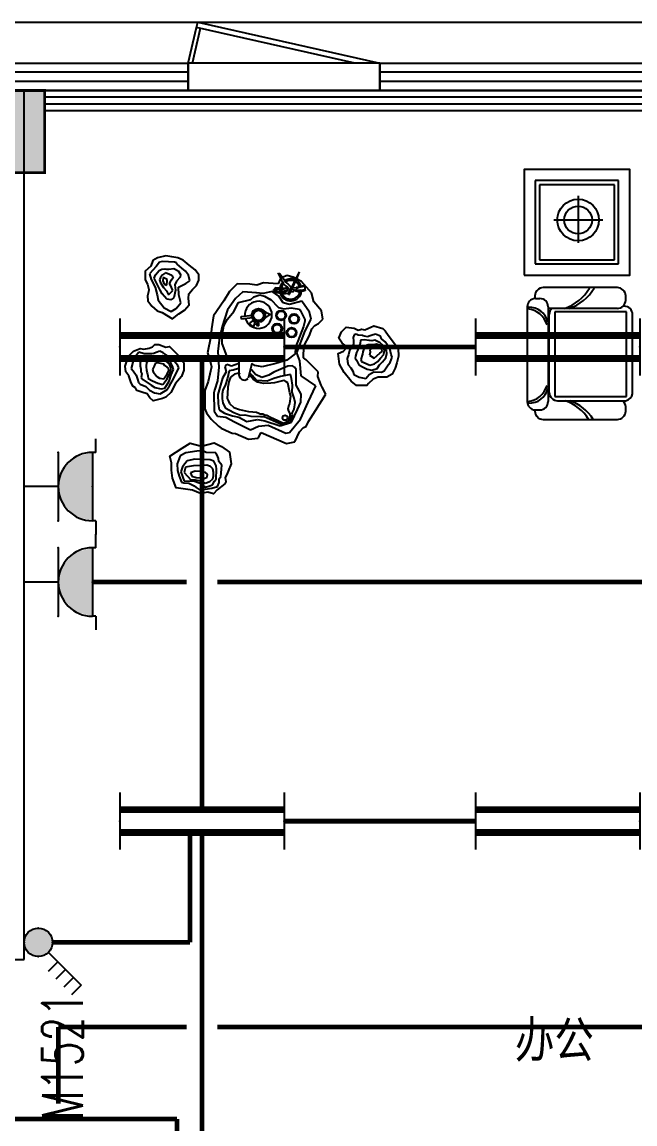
# Model space of a CAD drawing. Extents: x -6243262 to 3079315, y -2914302 to 172723.
# Drawn here: x -1785313 to -1780833, y -603739 to -595687 of the extents above; entities that cross this region are included whole.
import ezdxf
from ezdxf.enums import TextEntityAlignment as Align

# ---------------------------------------------------------------- set-up
doc = ezdxf.new("R2010")
doc.units = 0
doc.header["$LTSCALE"] = 1000
for name, color, linetype in [('0-柱网', 2, 'Continuous'), ('0-铝板', 32, 'Continuous'), ('A-FLOR-OTHER1-ON', 253, 'Continuous'), ('EQUIP-插座', 3, 'Continuous'), ('EQUIP-照明', 3, 'Continuous'), ('fur', 253, 'Continuous'), ('PUB_TEXT', 7, 'Continuous'), ('STAIR', 2, 'Continuous'), ('TEL_TEXT', 7, 'Continuous'), ('WALL', 9, 'Continuous'), ('WINDOW', 4, 'Continuous'), ('WINDOW_TEXT', 7, 'Continuous'), ('WIRE-插座', 5, 'Continuous'), ('WIRE-照明', 1, 'Continuous')]:
    doc.layers.add(name, color=color, linetype=linetype)
doc.styles.add('-宋体', font='', dxfattribs={"width": 0.8})
doc.styles.add('_TCH_WINDOW', font='SIMPLEX', dxfattribs={"height": 3.5, "bigfont": 'GBCBIG'})
doc.styles.add('_TEL_DIM', font='SIMPLEX', dxfattribs={"width": 0.8, "height": 3.5, "bigfont": 'HZTXT'})
doc.styles.get("Standard").update_dxf_attribs({"font": 'gbenor.shx', "bigfont": 'gbcbig.shx'})
doc.styles.get('-宋体').set_extended_font_data('SimSun')

# ---------------------------------------------------------------- blocks, each defined once
blk = doc.blocks.new('$plan$00002641')
at = {"layer": 'fur', "color": 0}
for p, q in [((1712.1, -1118.4), (1093.3, -1118.4)), ((1093.3, -1118.4), (1093.3, -1642.8)), ((1712.1, -1642.8), (1712.1, -1118.4)), ((742.6, -1176.8), (133.6, -1176.8)), ((133.6, -1176.8), (133.6, -1785.8)), ((712.1, -1207.2), (164, -1207.2)), ((164, -1207.2), (164, -1755.3)), ((712.1, -1755.3), (712.1, -1207.2)), ((742.6, -1785.8), (742.6, -1176.8)), ((1067.9, -1186.3), (1067.9, -1692.4)), ((1741.9, -1623.1), (1741.9, -1146.5)), ((421.5, -1649.6), (421.5, -1291.2)), ((244.6, -1472.9), (588.3, -1472.9)), ((1093.3, -1642.8), (1712.1, -1642.8)), ((1681, -1684), (1112.4, -1684)), ((164, -1755.3), (712.1, -1755.3)), ((995.4, -1783.7), (995.4, -1753.3)), ((1056.3, -1692.4), (1749, -1692.4)), ((1809.9, -1783.7), (1809.9, -1753.3)), ((133.6, -1785.8), (742.6, -1785.8))]:
    blk.add_line(p, q, dxfattribs=at)
blk.add_lwpolyline([(823.8, -1867), (823.8, -1095.6), (52.4, -1095.6), (52.4, -1867)], close=True, dxfattribs=at)
blk.add_lwpolyline([(995.6, -1788.9, 0.389489), (1056.3, -1844.6), (1749, -1844.6, 0.389489), (1809.7, -1788.9), (1817.8, -1788.9, 0.414214), (1878.7, -1728), (1878.7, -1186.3, 0.414214), (1817.8, -1125.4), (1787.3, -1125.4, 0.199654), (1741.9, -1146.5), (1741.9, -1125.8, 0.314071), (1691.1, -1075), (1112.4, -1075, 0.414214), (1051.5, -1135.9), (1051.5, -1144.7, 0.207927), (1007, -1125.4), (976.5, -1125.4, 0.414214), (915.6, -1186.3), (915.6, -1728, 0.414214), (976.5, -1788.9)], format="xyb", close=True, dxfattribs=at)
for radius in [152.2, 101.5]:
    blk.add_circle((421.5, -1472.9), radius, dxfattribs=at)
for centre, radius, start, end in [((1790, -1190.6), 65.3, 137.47278, 137.47278), ((1007, -1186.3), 60.9, 0, 43.01614), ((751.1, -1645.6), 334.7, 18.82323, 59.8898), ((2057.2, -1645.6), 334.7, 122.23521, 160.42787), ((751.1, -1679.5), 334.7, 18.82323, 59.8898), ((2057.2, -1679.5), 334.7, 122.23521, 160.42787), ((1112.4, -1623.1), 60.9, 223.01614, 270), ((1681, -1623.1), 60.9, 270, 0), ((1056.3, -1753.3), 60.9, 90, 180), ((1197.9, -1829.1), 138.3, 103.37729, 182.69054), ((1232.7, -1856.4), 162.3, 105.8072, 174.63358), ((1586.5, -1856.4), 162.3, 5.36642, 74.1928), ((1621.3, -1829.1), 138.3, 357.30946, 76.62271), ((1749, -1753.3), 60.9, 0, 90), ((1056.3, -1783.7), 60.9, 180, 184.87856), ((1749, -1783.7), 60.9, 355.12144, 0)]:
    blk.add_arc(centre, radius, start, end, dxfattribs=at)
blk = doc.blocks.new('$plan$00002753')
at = {"layer": 'fur', "color": 0}
for p, q in [((-748, 822, 0), (-772.8, 792.3, 0)), ((-726.1, 828.5, 0), (-748, 822, 0)), ((-638.1, 823.3, 0), (-726.1, 828.5, 0)), ((-623.6, 817.6, 0), (-638.1, 823.3, 0)), ((-619, 808.5, 0), (-623.6, 817.6, 0)), ((-584.8, 779.7, 0), (-619, 808.5, 0)), ((-772.8, 792.3, 0), (-820.7, 737.7, 0)), ((-820.7, 737.7, 0), (-809.4, 696.4, 0)), ((-786.8, 706.9, 0), (-778.6, 730.2, 0)), ((-778.6, 730.2, 0), (-750.2, 762.4, 0)), ((-750.2, 762.4, 0), (-730.8, 772.5, 0)), ((-726.7, 731.4, 0), (-741.8, 710.3, 0)), ((-730.8, 772.5, 0), (-709.7, 774.9, 0)), ((-703.8, 743.9, 0), (-726.7, 731.4, 0)), ((-709.7, 774.9, 0), (-696.9, 771.6, 0)), ((-692.1, 739.8, 0), (-703.8, 743.9, 0)), ((-696.9, 771.6, 0), (-679.3, 771.6, 0)), ((-657.4, 725.4, 0), (-692.1, 739.8, 0)), ((-679.3, 771.6, 0), (-643.4, 775.6, 0)), ((-646.8, 715.2, 0), (-657.4, 725.4, 0)), ((-643.4, 775.6, 0), (-612.3, 758.8, 0)), ((-612.3, 758.8, 0), (-595.3, 732, 0)), ((-595.3, 732, 0), (-598.4, 713.9, 0)), ((-558.7, 757.6, 0), (-584.8, 779.7, 0)), ((-536.1, 727.7, 0), (-558.7, 757.6, 0)), ((-526.7, 686.8, 0), (-536.1, 727.7, 0)), ((117.8, 739.1, 0), (132.6, 709.9, 0)), ((118.2, 738.9, 0), (120.1, 742.2, 0)), ((120.1, 742.2, 0), (126.8, 741.2, 0)), ((126.8, 741.2, 0), (129.9, 741.5, 0)), ((129.9, 741.5, 0), (133.8, 732.6, 0)), ((133.8, 732.6, 0), (136.1, 730.2, 0)), ((136.1, 730.2, 0), (141.9, 725.5, 0)), ((141.9, 725.5, 0), (146, 718.9, 0)), ((181.4, 726.5, 0), (151.2, 711.4, 0)), ((227.4, 713.9, 0), (181.4, 726.5, 0)), ((273.5, 752.3, 0), (217.6, 644.8, 0)), ((273.5, 752.3, 0), (261.3, 719.8, 0)), ((-809.4, 696.4, 0), (-780.9, 640.7, 0)), ((-744.4, 618.7, 0), (-786.8, 706.9, 0)), ((-741.8, 710.3, 0), (-749, 692.9, 0)), ((-749, 692.9, 0), (-742.1, 673.1, 0)), ((-742.1, 673.1, 0), (-719.3, 638.1, 0)), ((-721, 710.7, 0), (-724.1, 687.5, 0)), ((-724.1, 687.5, 0), (-715.1, 662.1, 0)), ((-692.3, 697.4, 0), (-721, 710.7, 0)), ((-715.1, 662.1, 0), (-694.6, 655.4, 0)), ((-694.6, 655.4, 0), (-691.7, 689, 0)), ((-691.7, 689, 0), (-692.3, 697.4, 0)), ((-674.9, 667.4, 0), (-661.1, 692.9, 0)), ((-668.6, 656, 0), (-674.9, 667.4, 0)), ((-651.7, 616.8, 0), (-668.6, 656, 0)), ((-661.1, 692.9, 0), (-646.8, 715.2, 0)), ((-623.3, 684.2, 0), (-636.3, 657.5, 0)), ((-636.3, 657.5, 0), (-630.6, 619.3, 0)), ((-598.4, 713.9, 0), (-623.3, 684.2, 0)), ((-609.5, 639.3, 0), (-555.8, 668.1, 0)), ((-555.8, 668.1, 0), (-526.7, 686.8, 0)), ((-180.9, 664.1, 0), (-237.5, 608.1, 0)), ((-89.2, 662.8, 0), (-180.9, 664.1, 0)), ((-36.8, 654, 0), (-89.2, 662.8, 0)), ((12.7, 672.2, 0), (-36.8, 654, 0)), ((117.8, 663.6, 0), (12.7, 672.2, 0)), ((136.4, 704, 0), (117.8, 663.6, 0)), ((132.6, 709.9, 0), (138.6, 700, 0)), ((138.6, 700, 0), (140.8, 693.9, 0)), ((140.8, 693.9, 0), (142.6, 691.4, 0)), ((142.6, 691.4, 0), (147.8, 684.4, 0)), ((146, 718.9, 0), (151.6, 710.9, 0)), ((147.8, 684.4, 0), (152.7, 675.8, 0)), ((151.6, 710.9, 0), (157.9, 700.8, 0)), ((152.7, 675.8, 0), (155.5, 669.9, 0)), ((155.5, 669.9, 0), (160.7, 661.2, 0)), ((157.9, 700.8, 0), (160.8, 695.2, 0)), ((160.7, 661.2, 0), (169.9, 652.8, 0)), ((160.8, 695.2, 0), (165.4, 686.8, 0)), ((165.4, 686.8, 0), (169.4, 682.9, 0)), ((169.4, 682.9, 0), (174.2, 677.7, 0)), ((169.9, 652.8, 0), (186.3, 641, 0)), ((174.2, 677.7, 0), (181, 670.4, 0)), ((181, 670.4, 0), (188.8, 664.6, 0)), ((188.8, 664.6, 0), (195.5, 659, 0)), ((195.5, 659, 0), (201.5, 652.9, 0)), ((201.5, 652.9, 0), (205.7, 647.2, 0)), ((205.7, 647.2, 0), (214.2, 638.2, 0)), ((217.6, 644.8, 0), (210.6, 630.9, 0)), ((261.3, 719.8, 0), (222, 632.8, 0)), ((248.1, 703.4, 0), (227.4, 713.9, 0)), ((290.5, 681.9, 0), (252.8, 701, 0)), ((306.5, 651, 0), (271.8, 642.5, 0)), ((363.2, 597.7, 0), (290.5, 681.9, 0)), ((301.1, 644.3, 0), (293.9, 643.4, 0)), ((309.1, 647.7, 0), (301.1, 644.3, 0)), ((317, 637.6, 0), (306.5, 651, 0)), ((-780.9, 640.7, 0), (-765.2, 583.1, 0)), ((-765.2, 583.1, 0), (-757.5, 544.5, 0)), ((-728.6, 591.1, 0), (-744.4, 618.7, 0)), ((-696.1, 552.3, 0), (-728.6, 591.1, 0)), ((-719.3, 638.1, 0), (-698, 612.6, 0)), ((-698, 612.6, 0), (-682.1, 585, 0)), ((-682.1, 585, 0), (-651.7, 616.8, 0)), ((-630.6, 619.3, 0), (-644.8, 561.8, 0)), ((-607, 583.1, 0), (-609.5, 639.3, 0)), ((-592.4, 524.7, 0), (-607, 583.1, 0)), ((-237.5, 608.1, 0), (-279.1, 540.2, 0)), ((-139.9, 606.9, 0), (-192.8, 556.8, 0)), ((-38.6, 600, 0), (-139.9, 606.9, 0)), ((-81.5, 550.2, 0), (-57.8, 569.1, 0)), ((-57.8, 569.1, 0), (-15.9, 584.5, 0)), ((8.1, 593.4, 0), (-44.6, 597.8, 0)), ((-15.9, 584.5, 0), (18.8, 573.5, 0)), ((74.3, 607.6, 0), (8.1, 593.4, 0)), ((18.8, 573.5, 0), (66.1, 546.7, 0)), ((123.8, 574.8, 0), (74.3, 607.6, 0)), ((85, 622.7, 0), (85.9, 615.5, 0)), ((100.5, 614.3, 0), (85, 622.7, 0)), ((85.9, 615.5, 0), (90.2, 610.2, 0)), ((99.8, 634.8, 0), (89.2, 628.3, 0)), ((89.2, 628.3, 0), (99, 623.8, 0)), ((90.2, 610.2, 0), (112.5, 601.1, 0)), ((99, 623.8, 0), (106.7, 626.9, 0)), ((154.8, 630.5, 0), (99.8, 634.8, 0)), ((112, 611.9, 0), (100.5, 614.3, 0)), ((106.7, 626.9, 0), (126.8, 627.4, 0)), ((134, 605.5, 0), (112, 611.9, 0)), ((112.5, 601.1, 0), (119.1, 600.6, 0)), ((119.1, 600.6, 0), (126.8, 599.2, 0)), ((155.7, 525.3, 0), (123.8, 574.8, 0)), ((126.8, 627.4, 0), (132.6, 626.4, 0)), ((126.8, 599.2, 0), (135.6, 598.1, 0)), ((132.6, 626.4, 0), (146.4, 623.4, 0)), ((159.6, 602.6, 0), (134, 605.5, 0)), ((135.6, 598.1, 0), (151.3, 595.5, 0)), ((146.4, 623.4, 0), (162.1, 619.9, 0)), ((151.3, 595.5, 0), (161.2, 595.1, 0)), ((173.2, 633, 0), (154.8, 630.5, 0)), ((166.9, 603.8, 0), (159.6, 602.6, 0)), ((161.2, 595.1, 0), (173.4, 594.1, 0)), ((162.1, 619.9, 0), (179.6, 618.6, 0)), ((191.3, 617.4, 0), (166.9, 603.8, 0)), ((207.1, 624.2, 0), (173.2, 633, 0)), ((173.4, 594.1, 0), (188.9, 597.5, 0)), ((179.6, 618.6, 0), (191.3, 617.4, 0)), ((186.3, 641, 0), (188.4, 636.2, 0)), ((188.4, 636.2, 0), (191.4, 631.9, 0)), ((188.9, 597.5, 0), (194.5, 599.8, 0)), ((191.4, 631.9, 0), (193.9, 629, 0)), ((210.6, 630.9, 0), (191.4, 593.8, 0)), ((191.4, 593.8, 0), (195.1, 586.2, 0)), ((195.1, 586.2, 0), (200.6, 588.3, 0)), ((200.6, 588.3, 0), (216.3, 623.2, 0)), ((208.1, 604.8, 0), (212.1, 605.8, 0)), ((212.1, 605.8, 0), (231.5, 607.7, 0)), ((214.2, 638.2, 0), (214.7, 637.6, 0)), ((216.3, 623.2, 0), (221.5, 631.7, 0)), ((219, 625.3, 0), (252.9, 615.6, 0)), ((225.4, 622.5, 0), (223, 623.6, 0)), ((223.4, 635.9, 0), (251.5, 637.3, 0)), ((229.7, 618.9, 0), (225.4, 622.5, 0)), ((238, 615, 0), (229.7, 618.9, 0)), ((231.5, 607.7, 0), (233.7, 610.5, 0)), ((233.7, 610.5, 0), (234.1, 612.4, 0)), ((234.1, 612.4, 0), (234.2, 614.5, 0)), ((247.7, 612.2, 0), (238, 615, 0)), ((257.4, 608.6, 0), (247.7, 612.2, 0)), ((252.8, 629.1, 0), (249.6, 625.9, 0)), ((249.6, 625.9, 0), (249.6, 620.4, 0)), ((249.6, 620.4, 0), (253.8, 619.4, 0)), ((261.9, 638.8, 0), (251.5, 637.3, 0)), ((256, 630.6, 0), (252.8, 629.1, 0)), ((252.9, 615.6, 0), (285.3, 612.7, 0)), ((253.8, 619.4, 0), (260.3, 618.9, 0)), ((260.6, 632.3, 0), (256, 630.6, 0)), ((266.2, 606.7, 0), (257.4, 608.6, 0)), ((260.3, 618.9, 0), (266.5, 618.6, 0)), ((264.6, 635.5, 0), (260.6, 632.3, 0)), ((271.8, 642.5, 0), (261.9, 638.8, 0)), ((269.8, 638.5, 0), (264.6, 635.5, 0)), ((271.5, 605.5, 0), (266.2, 606.7, 0)), ((266.5, 618.6, 0), (270.2, 618.5, 0)), ((278.9, 641.1, 0), (269.8, 638.5, 0)), ((270.2, 618.5, 0), (273.2, 618.4, 0)), ((280.8, 605.4, 0), (271.5, 605.5, 0)), ((273.2, 618.4, 0), (279.7, 618.8, 0)), ((284.8, 641.7, 0), (278.9, 641.1, 0)), ((279.7, 618.8, 0), (287.2, 619.6, 0)), ((289.2, 608.2, 0), (280.8, 605.4, 0)), ((293.9, 643.4, 0), (284.8, 641.7, 0)), ((285.3, 612.7, 0), (317.2, 618.8, 0)), ((287.2, 619.6, 0), (294.7, 618.6, 0)), ((296, 610.2, 0), (289.2, 608.2, 0)), ((294.7, 618.6, 0), (300.7, 619.6, 0)), ((302.3, 611, 0), (296, 610.2, 0)), ((300.7, 619.6, 0), (311.7, 622.6, 0)), ((315.1, 615.7, 0), (302.3, 611, 0)), ((311.7, 622.6, 0), (317.1, 623.9, 0)), ((317, 619, 0), (315.1, 615.7, 0)), ((317.2, 618.8, 0), (317, 637.6, 0)), ((317.1, 623.9, 0), (317.2, 625.1, 0)), ((379.8, 533.7, 0), (363.2, 597.7, 0)), ((-757.5, 544.5, 0), (-715.5, 489.5, 0)), ((-715.5, 489.5, 0), (-663.3, 462.7, 0)), ((-664.9, 547.8, 0), (-696.1, 552.3, 0)), ((-644.8, 561.8, 0), (-664.9, 547.8, 0)), ((-663.3, 462.7, 0), (-626.3, 485.1, 0)), ((-626.3, 485.1, 0), (-592.4, 524.7, 0)), ((-279.1, 540.2, 0), (-354.9, 431.5, 0)), ((-192.8, 556.8, 0), (-250.8, 474.2, 0)), ((-206, 463.5, 0), (-171.7, 527.2, 0)), ((-171.7, 527.2, 0), (-81.5, 550.2, 0)), ((59.8, 554.6, 0), (120.4, 491.9, 0)), ((66.1, 546.7, 0), (62, 548.6, 0)), ((120.4, 491.9, 0), (161.1, 483, 0)), ((200.5, 514.6, 0), (155.7, 525.3, 0)), ((161.1, 483, 0), (213.5, 488.7, 0)), ((290.7, 537.6, 0), (200.5, 514.6, 0)), ((213.5, 488.7, 0), (227.7, 487.1, 0)), ((227.7, 487.1, 0), (274.3, 480.5, 0)), ((347.8, 456.5, 0), (290.7, 537.6, 0)), ((436.1, 466.7, 0), (379.8, 533.7, 0)), ((-354.9, 431.5, 0), (-368.5, 335.3, 0)), ((-250.8, 474.2, 0), (-291.4, 353.8, 0)), ((-279.4, 358.2, 0), (-252.7, 405.5, 0)), ((-252.7, 405.5, 0), (-206, 463.5, 0)), ((-151.1, 424.9, 0), (-72.3, 436, 0)), ((-148.4, 405.7, 0), (-151.1, 424.9, 0)), ((-69.6, 416.7, 0), (-148.4, 405.7, 0)), ((-72.3, 436, 0), (-69.6, 416.7, 0)), ((274.3, 480.5, 0), (280.7, 472.6, 0)), ((280.7, 472.6, 0), (313.2, 403, 0)), ((313.2, 403, 0), (313.5, 392.9, 0)), ((315.8, 322.2, 0), (359.5, 406.4, 0)), ((359.5, 406.4, 0), (347.8, 456.5, 0)), ((414.1, 374.3, 0), (444.3, 406.5, 0)), ((444.3, 406.5, 0), (436.1, 466.7, 0)), ((-368.5, 335.3, 0), (-373, 280.9, 0)), ((-291.4, 353.8, 0), (-312.5, 254.2, 0)), ((-291.4, 289.1, 0), (-279.4, 358.2, 0)), ((256.2, 160.8, 0), (315.8, 322.2, 0)), ((304.7, 352.2, 0), (274.8, 276.5, 0)), ((313.5, 392.9, 0), (304.7, 352.2, 0)), ((348.1, 286.8, 0), (365.3, 335.3, 0)), ((365.3, 335.3, 0), (387.4, 361, 0)), ((387.4, 361, 0), (414.1, 374.3, 0)), ((-373, 280.9, 0), (-398.3, 159.3, 0)), ((-312.5, 254.2, 0), (-321.9, 169, 0)), ((-289.5, 228.6, 0), (-291.4, 289.1, 0)), ((274.8, 276.5, 0), (244.9, 200.9, 0)), ((306.8, 208.4, 0), (348.1, 286.8, 0)), ((674.4, 291.2, 0), (667, 273, 0)), ((667, 273, 0), (669, 248.4, 0)), ((669, 248.4, 0), (668.9, 239.2, 0)), ((688.8, 295.9, 0), (674.4, 291.2, 0)), ((702.9, 288.4, 0), (688.8, 295.9, 0)), ((736, 286.5, 0), (702.9, 288.4, 0)), ((720.7, 253.4, 0), (719.4, 228.3, 0)), ((749.5, 255.5, 0), (720.7, 253.4, 0)), ((736, 286.5, 0), (736, 286.5, 0)), ((741.1, 284.1, 0), (736, 286.5, 0)), ((750.4, 281.9, 0), (741.1, 284.1, 0)), ((780.6, 251.5, 0), (749.5, 255.5, 0)), ((771.4, 278.4, 0), (750.4, 281.9, 0)), ((791.2, 285.7, 0), (771.4, 278.4, 0)), ((786.9, 249.6, 0), (780.6, 251.5, 0)), ((803.3, 249.3, 0), (786.9, 249.6, 0)), ((805.7, 290.3, 0), (791.2, 285.7, 0)), ((824.5, 252.9, 0), (803.3, 249.3, 0)), ((831.1, 296.1, 0), (805.7, 290.3, 0)), ((865.2, 234.1, 0), (824.5, 252.9, 0)), ((866.2, 283, 0), (831.1, 296.1, 0)), ((873.5, 263.2, 0), (866.2, 283, 0)), ((901, 240.2, 0), (873.5, 263.2, 0)), ((-899.1, 164.3, 0), (-926.1, 130.4, 0)), ((-861, 153.6, 0), (-899.1, 164.3, 0)), ((-771.9, 162.3, 0), (-790.1, 154.9, 0)), ((-746.5, 173.2, 0), (-771.9, 162.3, 0)), ((-722.1, 159.7, 0), (-746.5, 173.2, 0)), ((-321.9, 169, 0), (-314.3, 56.2, 0)), ((-256.3, 138.8, 0), (-289.5, 228.6, 0)), ((244.9, 200.9, 0), (242.4, 152.3, 0)), ((303.2, 122.9, 0), (306.8, 208.4, 0)), ((640.7, 178.1, 0), (633, 145.7, 0)), ((658.1, 197.9, 0), (640.7, 178.1, 0)), ((668.4, 227.1, 0), (658.1, 197.9, 0)), ((668.9, 239.2, 0), (668.4, 227.1, 0)), ((691.4, 163, 0), (684.3, 136.4, 0)), ((698.1, 177.4, 0), (691.4, 163, 0)), ((706, 203.6, 0), (698.1, 177.4, 0)), ((719.4, 228.3, 0), (706, 203.6, 0)), ((737.7, 167.4, 0), (735.7, 151.8, 0)), ((749.5, 204.1, 0), (737.7, 167.4, 0)), ((769.2, 215.6, 0), (749.5, 204.1, 0)), ((776.6, 218.3, 0), (769.2, 215.6, 0)), ((820.1, 218.9, 0), (776.6, 218.3, 0)), ((791.7, 166.1, 0), (786.6, 143.8, 0)), ((804.9, 197.1, 0), (788.7, 181.9, 0)), ((788.7, 181.9, 0), (791.7, 166.1, 0)), ((817.7, 202.5, 0), (804.9, 197.1, 0)), ((849.8, 193.9, 0), (817.7, 202.5, 0)), ((828, 220.4, 0), (820.1, 218.9, 0)), ((836.7, 223.6, 0), (828, 220.4, 0)), ((858.7, 217.5, 0), (836.7, 223.6, 0)), ((864.8, 195.2, 0), (849.8, 193.9, 0)), ((871.9, 208.3, 0), (858.7, 217.5, 0)), ((861.4, 158.7, 0), (878.1, 170.5, 0)), ((875.9, 190.1, 0), (864.8, 195.2, 0)), ((888.1, 212.2, 0), (865.2, 234.1, 0)), ((888.7, 193.4, 0), (871.9, 208.3, 0)), ((878.1, 170.5, 0), (875.9, 190.1, 0)), ((897.3, 198.7, 0), (888.1, 212.2, 0)), ((895.8, 179.8, 0), (888.7, 193.4, 0)), ((891.8, 148.8, 0), (895.8, 179.8, 0)), ((909.6, 180.7, 0), (897.3, 198.7, 0)), ((936.1, 191.1, 0), (901, 240.2, 0)), ((914.2, 154.9, 0), (909.6, 180.7, 0)), ((939.7, 169.9, 0), (936.1, 191.1, 0)), ((945.3, 148.8, 0), (939.7, 169.9, 0)), ((-939.7, 110.6, 0), (-956.6, 47, 0)), ((-926.1, 130.4, 0), (-939.7, 110.6, 0)), ((-890.1, 85.5, 0), (-890.9, 66.6, 0)), ((-884.8, 106.8, 0), (-890.1, 85.5, 0)), ((-873.7, 120.9, 0), (-884.8, 106.8, 0)), ((-862.7, 122.7, 0), (-873.7, 120.9, 0)), ((-853.4, 118.4, 0), (-862.7, 122.7, 0)), ((-818.6, 152.1, 0), (-861, 153.6, 0)), ((-836.7, 115.2, 0), (-853.4, 118.4, 0)), ((-842.9, 92, 0), (-846, 60.6, 0)), ((-830.7, 98.8, 0), (-842.9, 92, 0)), ((-807.7, 135.2, 0), (-836.7, 115.2, 0)), ((-804.7, 106.1, 0), (-830.7, 98.8, 0)), ((-805.7, 153, 0), (-818.6, 152.1, 0)), ((-818.6, 152.1, 0), (-818.6, 152.1, 0)), ((-788.2, 137, 0), (-807.7, 135.2, 0)), ((-790.1, 154.9, 0), (-805.7, 153, 0)), ((-796, 107.7, 0), (-804.7, 106.1, 0)), ((-777.3, 113.8, 0), (-796, 107.7, 0)), ((-775.6, 132.3, 0), (-788.2, 137, 0)), ((-780, 83.4, 0), (-788.1, 63.3, 0)), ((-764, 88.5, 0), (-780, 83.4, 0)), ((-757.8, 109.4, 0), (-777.3, 113.8, 0)), ((-757.2, 132.9, 0), (-775.6, 132.3, 0)), ((-717.7, 78.4, 0), (-764, 88.5, 0)), ((-735.9, 115.1, 0), (-757.8, 109.4, 0)), ((-729.7, 138.3, 0), (-757.2, 132.9, 0)), ((-714.1, 110.7, 0), (-735.9, 115.1, 0)), ((-714.3, 132.4, 0), (-729.7, 138.3, 0)), ((-677, 132.2, 0), (-722.1, 159.7, 0)), ((-684.6, 110.7, 0), (-714.3, 132.4, 0)), ((-686.2, 87.7, 0), (-714.1, 110.7, 0)), ((-671.8, 69.7, 0), (-686.2, 87.7, 0)), ((-665, 87, 0), (-684.6, 110.7, 0)), ((-640.1, 99.3, 0), (-677, 132.2, 0)), ((-652.3, 63, 0), (-665, 87, 0)), ((-614.7, 68.3, 0), (-640.1, 99.3, 0)), ((-398.3, 159.3, 0), (-380.1, 109.9, 0)), ((-380.1, 109.9, 0), (-368, 58.2, 0)), ((-217.2, 115.8, 0), (-256.3, 138.8, 0)), ((-167.6, 83, 0), (-221.6, 63.1, 0)), ((-166.6, 121.8, 0), (-217.2, 115.8, 0)), ((-166, 82.4, 0), (-167.6, 83, 0)), ((-165, 15.1, 0), (-166.6, 121.8, 0)), ((-72.6, 82.1, 0), (-100.3, -25.4, 0)), ((-51.1, 67.3, 0), (-72.6, 82.1, 0)), ((101.1, 83.3, 0), (2.2, 57.7, 0)), ((181.2, 106, 0), (101.1, 83.3, 0)), ((242.4, 152.3, 0), (181.2, 106, 0)), ((278.3, 100.9, 0), (256.2, 160.8, 0)), ((287.9, -7.8, 0), (278.3, 100.9, 0)), ((322.4, 108.9, 0), (303.2, 122.9, 0)), ((410.7, 22.1, 0), (322.4, 108.9, 0)), ((633, 145.7, 0), (623.4, 118.2, 0)), ((623.4, 118.2, 0), (626.1, 97.4, 0)), ((626.1, 97.4, 0), (629.4, 73.2, 0)), ((684.3, 136.4, 0), (680.6, 121.7, 0)), ((680.6, 121.7, 0), (692, 106.1, 0)), ((692, 106.1, 0), (699.5, 91.3, 0)), ((699.5, 91.3, 0), (707.3, 72.3, 0)), ((735.7, 151.8, 0), (723.6, 112.1, 0)), ((723.6, 112.1, 0), (728.7, 96.4, 0)), ((728.7, 96.4, 0), (761.3, 82.4, 0)), ((761.3, 82.4, 0), (789.7, 70.3, 0)), ((786.6, 143.8, 0), (819.9, 122.3, 0)), ((789.7, 70.3, 0), (823.3, 80.6, 0)), ((819.9, 122.3, 0), (861.4, 158.7, 0)), ((823.3, 80.6, 0), (846.6, 97.6, 0)), ((846.6, 97.6, 0), (866.4, 120.4, 0)), ((860.4, 71.7, 0), (881.8, 95.8, 0)), ((866.4, 120.4, 0), (891.8, 148.8, 0)), ((881.8, 95.8, 0), (904.8, 123.2, 0)), ((904.8, 123.2, 0), (914.2, 154.9, 0)), ((923.5, 72.4, 0), (936.4, 89.1, 0)), ((936.4, 89.1, 0), (951.8, 129.3, 0)), ((951.8, 129.3, 0), (945.3, 148.8, 0)), ((-956.6, 47, 0), (-942.2, 29.1, 0)), ((-942.2, 29.1, 0), (-918.2, -2.4, 0)), ((-890.9, 66.6, 0), (-885, 40.1, 0)), ((-885, 40.1, 0), (-884.4, 21.7, 0)), ((-884.4, 21.7, 0), (-878.4, 7.6, 0)), ((-878.4, 7.6, 0), (-882.1, -20.1, 0)), ((-846, 60.6, 0), (-843.7, 31.2, 0)), ((-843.7, 31.2, 0), (-839, 14.4, 0)), ((-839, 14.4, 0), (-834.6, -8.1, 0)), ((-788.1, 63.3, 0), (-800.7, 38.6, 0)), ((-800.7, 38.6, 0), (-795.1, 21.2, 0)), ((-795.1, 21.2, 0), (-768.7, -12.4, 0)), ((-709.4, 64.4, 0), (-717.7, 78.4, 0)), ((-717.5, -29.3, 0), (-693.3, 6, 0)), ((-693.5, 54.8, 0), (-709.4, 64.4, 0)), ((-683.1, 47.8, 0), (-693.5, 54.8, 0)), ((-693.3, 6, 0), (-679.4, 31.3, 0)), ((-693, -30.3, 0), (-669.7, 17.8, 0)), ((-679.4, 31.3, 0), (-683.1, 47.8, 0)), ((-662.8, 45.2, 0), (-671.8, 69.7, 0)), ((-669.7, 17.8, 0), (-662.8, 45.2, 0)), ((-662.2, -0.4, 0), (-646.9, 37.8, 0)), ((-656.2, -46.2, 0), (-628.3, 4.4, 0)), ((-646.9, 37.8, 0), (-652.3, 63, 0)), ((-628.3, 4.4, 0), (-606.8, 51.1, 0)), ((-606.8, 51.1, 0), (-614.7, 68.3, 0)), ((-368, 58.2, 0), (-391.7, -48.8, 0)), ((-314.3, 56.2, 0), (-325.3, -43.1, 0)), ((-260.8, 20.8, 0), (-287.4, -25.8, 0)), ((-257.3, 74.8, 0), (-271.5, 57.8, 0)), ((-271.5, 57.8, 0), (-260.8, 20.8, 0)), ((-221.6, 63.1, 0), (-257.3, 74.8, 0)), ((-238.7, 28.8, 0), (-252.2, -24.9, 0)), ((-209.9, 34.2, 0), (-238.7, 28.8, 0)), ((-201.4, 4.1, 0), (-229.7, -16.6, 0)), ((-170.7, 46.1, 0), (-209.9, 34.2, 0)), ((-171.2, 12.6, 0), (-201.4, 4.1, 0)), ((-70.1, -4, 0), (-90.5, 16.7, 0)), ((-75.2, 35.4, 0), (-83.2, 41, 0)), ((-45.8, 2, 0), (-75.2, 35.4, 0)), ((2.2, 57.7, 0), (-51.1, 67.3, 0)), ((-0.7, -18.9, 0), (-45.8, 2, 0)), ((86.9, 20.2, 0), (51.3, -3.1, 0)), ((190.7, 61.8, 0), (86.9, 20.2, 0)), ((210.1, 1.7, 0), (135.9, -12.8, 0)), ((223.6, 64.6, 0), (190.7, 61.8, 0)), ((215.6, -27.1, 0), (210.1, 1.7, 0)), ((238.7, 55.5, 0), (223.6, 64.6, 0)), ((249.7, 37.6, 0), (238.7, 55.5, 0)), ((251.6, -75.6, 0), (249.7, 37.6, 0)), ((409.7, -13.4, 0), (410.7, 22.1, 0)), ((629.4, 73.2, 0), (651.1, 50.9, 0)), ((651.1, 50.9, 0), (663.9, 27.5, 0)), ((663.9, 27.5, 0), (671, 2.6, 0)), ((671, 2.6, 0), (711.4, -17, 0)), ((707.3, 72.3, 0), (739.6, 55.4, 0)), ((739.6, 55.4, 0), (770.5, 42.1, 0)), ((759.4, -26.8, 0), (783.1, 2.4, 0)), ((770.5, 42.1, 0), (804.2, 34.8, 0)), ((783.1, 2.4, 0), (817.2, 20.6, 0)), ((804.2, 34.8, 0), (842, 45.2, 0)), ((817.2, 20.6, 0), (874.6, 19.9, 0)), ((842, 45.2, 0), (860.4, 71.7, 0)), ((874.6, 19.9, 0), (893.5, 29.7, 0)), ((893.5, 29.7, 0), (923.5, 72.4, 0)), ((-918.2, -2.4, 0), (-908.9, -31.5, 0)), ((-908.9, -31.5, 0), (-901.2, -56.6, 0)), ((-901.2, -56.6, 0), (-889.4, -67.8, 0)), ((-889.4, -67.8, 0), (-849.2, -86.3, 0)), ((-882.1, -20.1, 0), (-871.1, -35.4, 0)), ((-871.1, -35.4, 0), (-810.4, -75.9, 0)), ((-834.6, -8.1, 0), (-830.8, -26.8, 0)), ((-830.8, -26.8, 0), (-799.9, -43.3, 0)), ((-810.4, -75.9, 0), (-782.2, -93.4, 0)), ((-799.9, -43.3, 0), (-761.2, -60.1, 0)), ((-768.7, -12.4, 0), (-749.4, -24.7, 0)), ((-761.2, -60.1, 0), (-723.5, -71.8, 0)), ((-749.4, -24.7, 0), (-717.5, -29.3, 0)), ((-723.5, -71.8, 0), (-693, -30.3, 0)), ((-710.3, -97.1, 0), (-677.4, -45.5, 0)), ((-677.4, -45.5, 0), (-662.2, -0.4, 0)), ((-674.8, -81.8, 0), (-656.2, -46.2, 0)), ((-391.7, -48.8, 0), (-416.7, -114.2, 0)), ((-325.3, -43.1, 0), (-347.3, -112.5, 0)), ((-287.4, -25.8, 0), (-322, -144, 0)), ((-266, -71.1, 0), (-284.5, -111.2, 0)), ((-252.2, -24.9, 0), (-266, -71.1, 0)), ((-244.9, -65.8, 0), (-248.6, -90.3, 0)), ((-242.2, -52, 0), (-244.9, -65.8, 0)), ((-229.7, -16.6, 0), (-242.2, -52, 0)), ((-86.7, -7.6, 0), (-94.6, -0.2, 0)), ((-75.8, -16.4, 0), (-86.7, -7.6, 0)), ((-64.6, -32.8, 0), (-75.8, -16.4, 0)), ((-38.4, -41.1, 0), (-70.1, -4, 0)), ((-33.4, -54.7, 0), (-64.6, -32.8, 0)), ((37.9, -46.3, 0), (-38.4, -41.1, 0)), ((11.1, -63.9, 0), (-33.4, -54.7, 0)), ((51.3, -3.1, 0), (-0.7, -18.9, 0)), ((64.3, -62.3, 0), (11.1, -63.9, 0)), ((87.6, -28, 0), (37.9, -46.3, 0)), ((91.7, -59.9, 0), (64.3, -62.3, 0)), ((135.9, -12.8, 0), (87.6, -28, 0)), ((121.9, -51.3, 0), (91.7, -59.9, 0)), ((159.7, -42.5, 0), (121.9, -51.3, 0)), ((178.3, -51.1, 0), (159.7, -42.5, 0)), ((189.2, -59.9, 0), (178.3, -51.1, 0)), ((205.2, -131, 0), (189.2, -59.9, 0)), ((223.2, -75.6, 0), (215.6, -27.1, 0)), ((221.8, -127.4, 0), (223.2, -75.6, 0)), ((286.1, -141.2, 0), (251.6, -75.6, 0)), ((393.3, -81.3, 0), (287.9, -7.8, 0)), ((432.5, -75.2, 0), (409.7, -13.4, 0)), ((441.3, -89.5, 0), (432.5, -75.2, 0)), ((711.4, -17, 0), (759.4, -26.8, 0)), ((-849.2, -86.3, 0), (-820.7, -113, 0)), ((-820.7, -113, 0), (-785.6, -132.6, 0)), ((-785.6, -132.6, 0), (-742.5, -140, 0)), ((-782.2, -93.4, 0), (-736.8, -103, 0)), ((-742.5, -140, 0), (-693.7, -110.4, 0)), ((-736.8, -103, 0), (-710.3, -97.1, 0)), ((-693.7, -110.4, 0), (-674.8, -81.8, 0)), ((-416.7, -114.2, 0), (-416.6, -247.6, 0)), ((-347.3, -112.5, 0), (-350.8, -130.8, 0)), ((-350.8, -130.8, 0), (-348.5, -266, 0)), ((-322, -144, 0), (-319.4, -212.9, 0)), ((-289.8, -138.8, 0), (-291.6, -175.4, 0)), ((-284.5, -111.2, 0), (-289.8, -138.8, 0)), ((-251.7, -137.6, 0), (-253.6, -174.2, 0)), ((-248.6, -90.3, 0), (-251.7, -137.6, 0)), ((203.1, -208.7, 0), (212.1, -156.6, 0)), ((212.1, -156.6, 0), (205.2, -131, 0)), ((235.4, -171.1, 0), (221.8, -127.4, 0)), ((283.9, -199.8, 0), (286.1, -141.2, 0)), ((338.4, -200.1, 0), (393.3, -81.3, 0)), ((392.6, -261.9, 0), (468, -142.8, 0)), ((468, -142.8, 0), (441.3, -89.5, 0)), ((-319.4, -212.9, 0), (-311.9, -257, 0)), ((-291.6, -175.4, 0), (-286.2, -204.2, 0)), ((-286.2, -204.2, 0), (-269.7, -241.8, 0)), ((-253.6, -174.2, 0), (-243.8, -193.7, 0)), ((-243.8, -193.7, 0), (-235.7, -208.7, 0)), ((-235.7, -208.7, 0), (-204.3, -238.2, 0)), ((-204.3, -238.2, 0), (-162.7, -253.6, 0)), ((192.2, -248.6, 0), (198.8, -218, 0)), ((198.8, -218, 0), (203.1, -208.7, 0)), ((244, -201.3, 0), (235.4, -171.1, 0)), ((236.4, -250.3, 0), (244, -201.3, 0)), ((259.3, -253.1, 0), (283.9, -199.8, 0)), ((281.7, -323.1, 0), (338.4, -200.1, 0)), ((-416.6, -247.6, 0), (-405.2, -278.5, 0)), ((-405.2, -278.5, 0), (-370.4, -325.3, 0)), ((-348.5, -266, 0), (-325.1, -301.6, 0)), ((-325.1, -301.6, 0), (-264.2, -309.8, 0)), ((-311.9, -257, 0), (-273.7, -281, 0)), ((-273.7, -281, 0), (-215.8, -299.2, 0)), ((-269.7, -241.8, 0), (-206.2, -274.8, 0)), ((-264.2, -309.8, 0), (-200.5, -344.2, 0)), ((-215.8, -299.2, 0), (-169.3, -308.9, 0)), ((-206.2, -274.8, 0), (-155.3, -294.5, 0)), ((-169.3, -308.9, 0), (-109.7, -341.4, 0)), ((-162.7, -253.6, 0), (-98.2, -268.4, 0)), ((-155.3, -294.5, 0), (-124.8, -293.6, 0)), ((-124.8, -293.6, 0), (-80.4, -302.8, 0)), ((-98.2, -268.4, 0), (-66.1, -271.9, 0)), ((-80.4, -302.8, 0), (-10.2, -305.2, 0)), ((-66.1, -271.9, 0), (-40.2, -272.7, 0)), ((-40.2, -272.7, 0), (-21.6, -281.2, 0)), ((-21.6, -281.2, 0), (-12.4, -285.5, 0)), ((-12.4, -285.5, 0), (6, -286.4, 0)), ((-10.2, -305.2, 0), (15.7, -305.9, 0)), ((6, -286.4, 0), (21.4, -293.6, 0)), ((15.7, -305.9, 0), (103.7, -342.8, 0)), ((21.4, -293.6, 0), (35.2, -296.2, 0)), ((35.2, -296.2, 0), (63.1, -309, 0)), ((63.1, -309, 0), (115.6, -333.3, 0)), ((195.7, -265.3, 0), (192.2, -248.6, 0)), ((193.4, -335.4, 0), (206, -300, 0)), ((206.9, -281.7, 0), (195.7, -265.3, 0)), ((206, -300, 0), (206.9, -281.7, 0)), ((211.5, -328.8, 0), (224.1, -293.3, 0)), ((215.9, -346.5, 0), (259.3, -253.1, 0)), ((222.2, -281.2, 0), (236.4, -250.3, 0)), ((224.1, -293.3, 0), (222.2, -281.2, 0)), ((340.9, -340.6, 0), (392.6, -261.9, 0)), ((-370.4, -325.3, 0), (-316.7, -375.7, 0)), ((-316.7, -375.7, 0), (-297.5, -389.7, 0)), ((-297.5, -389.7, 0), (-272.1, -401.4, 0)), ((-272.1, -401.4, 0), (-234, -419, 0)), ((-200.5, -344.2, 0), (-83.5, -403.1, 0)), ((-109.7, -341.4, 0), (-33.3, -326.9, 0)), ((-83.5, -403.1, 0), (-25.7, -375.1, 0)), ((-33.3, -326.9, 0), (21.5, -337.3, 0)), ((-25.7, -375.1, 0), (46.8, -368.8, 0)), ((21.5, -337.3, 0), (133.3, -372.5, 0)), ((46.8, -368.8, 0), (173.9, -427.4, 0)), ((103.7, -342.8, 0), (153.2, -365.6, 0)), ((115.6, -333.3, 0), (158.9, -353.2, 0)), ((133.3, -372.5, 0), (215.9, -346.5, 0)), ((153.2, -365.6, 0), (211.5, -328.8, 0)), ((158.9, -353.2, 0), (193.4, -335.4, 0)), ((202, -420.5, 0), (281.7, -323.1, 0)), ((274.6, -417.7, 0), (304.8, -385.5, 0)), ((304.8, -385.5, 0), (323.4, -378.6, 0)), ((323.4, -378.6, 0), (340.9, -340.6, 0)), ((-234, -419, 0), (-217.1, -426.8, 0)), ((-217.1, -426.8, 0), (-192, -428.1, 0)), ((-192, -428.1, 0), (-98.9, -471, 0)), ((-98.9, -471, 0), (-28.3, -462.5, 0)), ((-28.3, -462.5, 0), (-4.6, -422.2, 0)), ((-4.6, -422.2, 0), (179.3, -501.9, 0)), ((173.9, -427.4, 0), (202, -420.5, 0)), ((241.4, -489.5, 0), (274.6, -417.7, 0)), ((-475.3, -559.2, 0), (-555.9, -570.6, 0)), ((-430.9, -555.9, 0), (-475.3, -559.2, 0)), ((-408.4, -568.5, 0), (-430.9, -555.9, 0)), ((179.3, -501.9, 0), (241.4, -489.5, 0)), ((-597.2, -592.6, 0), (-618.8, -651.4, 0)), ((-555.9, -570.6, 0), (-597.2, -592.6, 0)), ((-547.3, -627.7, 0), (-579.2, -672.4, 0)), ((-491.3, -617.3, 0), (-547.3, -627.7, 0)), ((-440.7, -618, 0), (-491.3, -617.3, 0)), ((-379.3, -621.2, 0), (-440.7, -618, 0)), ((-337.6, -570.6, 0), (-408.4, -568.5, 0)), ((-352.4, -631.4, 0), (-379.3, -621.2, 0)), ((-334.9, -666.5, 0), (-352.4, -631.4, 0)), ((-328.1, -586.6, 0), (-337.6, -570.6, 0)), ((-316.5, -611.9, 0), (-328.1, -586.6, 0)), ((-314.1, -632.6, 0), (-316.5, -611.9, 0)), ((-293.6, -660.7, 0), (-314.1, -632.6, 0)), ((-618.8, -651.4, 0), (-615.9, -700.5, 0)), ((-615.9, -700.5, 0), (-605.4, -741.2, 0)), ((-579.2, -672.4, 0), (-592, -709.2, 0)), ((-592, -709.2, 0), (-568.7, -777.8, 0)), ((-558.9, -674.8, 0), (-568.5, -715, 0)), ((-568.5, -715, 0), (-520.4, -766.5, 0)), ((-501, -664.2, 0), (-558.9, -674.8, 0)), ((-486.9, -703.4, 0), (-521.6, -716.1, 0)), ((-521.6, -716.1, 0), (-512.1, -739.8, 0)), ((-446.8, -663.5, 0), (-501, -664.2, 0)), ((-443.6, -706.9, 0), (-486.9, -703.4, 0)), ((-403.3, -660.3, 0), (-446.8, -663.5, 0)), ((-413.2, -713.8, 0), (-443.6, -706.9, 0)), ((-398.4, -726.4, 0), (-413.2, -713.8, 0)), ((-375.4, -670.3, 0), (-403.3, -660.3, 0)), ((-359.1, -687.4, 0), (-375.4, -670.3, 0)), ((-353.2, -713.4, 0), (-359.1, -687.4, 0)), ((-355, -738.4, 0), (-353.2, -713.4, 0)), ((-331.1, -690.8, 0), (-334.9, -666.5, 0)), ((-334.9, -763.6, 0), (-331.1, -690.8, 0)), ((-299.3, -742.3, 0), (-295.1, -688.5, 0)), ((-295.1, -688.5, 0), (-293.6, -660.7, 0)), ((-605.4, -741.2, 0), (-588.8, -785, 0)), ((-588.8, -785, 0), (-570.3, -788.5, 0)), ((-570.3, -788.5, 0), (-533.5, -792.8, 0)), ((-568.7, -777.8, 0), (-523.2, -775.4, 0)), ((-533.5, -792.8, 0), (-496.1, -811.2, 0)), ((-523.2, -775.4, 0), (-493.5, -776.6, 0)), ((-520.4, -766.5, 0), (-488.9, -767.5, 0)), ((-512.1, -739.8, 0), (-481.5, -749.5, 0)), ((-493.5, -776.6, 0), (-459.4, -790.7, 0)), ((-488.9, -767.5, 0), (-447.9, -775.1, 0)), ((-481.5, -749.5, 0), (-435.2, -753.6, 0)), ((-459.4, -790.7, 0), (-437.6, -806.2, 0)), ((-447.9, -775.1, 0), (-415.3, -793.1, 0)), ((-435.2, -753.6, 0), (-422.2, -758.7, 0)), ((-422.2, -758.7, 0), (-400.7, -747.6, 0)), ((-422.2, -758.7, 0), (-422.2, -758.7, 0)), ((-415.3, -793.1, 0), (-379.6, -780.3, 0)), ((-400.7, -747.6, 0), (-398.4, -726.4, 0)), ((-389.1, -812.9, 0), (-361.6, -803.9, 0)), ((-379.6, -780.3, 0), (-359.1, -760.8, 0)), ((-361.6, -803.9, 0), (-345.7, -777.3, 0)), ((-359.1, -760.8, 0), (-355, -738.4, 0)), ((-345.7, -777.3, 0), (-334.9, -763.6, 0)), ((-324.8, -816.8, 0), (-313, -787.7, 0)), ((-313, -787.7, 0), (-312.5, -759.1, 0)), ((-312.5, -759.1, 0), (-299.3, -742.3, 0)), ((-496.1, -811.2, 0), (-479.4, -823.5, 0)), ((-479.4, -823.5, 0), (-457.8, -837.2, 0)), ((-457.8, -837.2, 0), (-432.1, -837, 0)), ((-437.6, -806.2, 0), (-412.9, -821.4, 0)), ((-432.1, -837, 0), (-414.1, -835.8, 0)), ((-414.1, -835.8, 0), (-365.4, -828.2, 0)), ((-412.9, -821.4, 0), (-389.1, -812.9, 0)), ((-389.1, -812.9, 0), (-389.1, -812.9, 0)), ((-365.4, -828.2, 0), (-324.8, -816.8, 0))]:
    blk.add_line(p, q, dxfattribs=at)
at = {"layer": 'fur', "color": 0, "elevation": 0}
for points in [[(-805.5, 500.8), (-766, 468), (-729.5, 455.1), (-653.6, 409.4), (-608.2, 446.6), (-565.1, 471.3), (-532.3, 510.8), (-537.1, 556.9), (-534.2, 591.9), (-506.2, 622.5), (-478.2, 653.1), (-461.6, 692.2), (-461.3, 730.9), (-487.1, 767.8), (-532.8, 801.7), (-574.9, 838.3), (-614, 854.9), (-657.9, 862.6), (-701.7, 870.4), (-762.6, 855.3), (-798.3, 835.7), (-812.3, 792.9), (-854, 758.3), (-853.2, 725.8), (-852.4, 693.4), (-835.5, 661.3), (-825.9, 624), (-829.2, 605.2), (-837.3, 577.6), (-833.9, 541.4)], [(616.3, 208.4), (586.4, 232.2), (562.3, 267), (581.2, 314.8), (616.5, 348.9), (674.1, 339.9), (674.1, 339.9), (703, 326.6), (727.5, 332.8), (751.4, 329.4), (795.1, 348.9), (819, 357.7), (884.1, 337.6), (900.8, 320), (921.9, 290.5), (947, 259), (995.5, 192.1), (999.3, 135.8), (986.8, 87.1), (973.9, 48.4), (953.2, 3.5), (913.5, -17.9), (849.1, -17.9), (813.2, -31.1), (778, -64.4), (766.4, -78.9), (691.9, -79.2), (652.6, -46.2), (602.2, 16.7), (566, 78), (557.5, 156.2), (595.2, 173.5), (614.7, 194.3)], [(-725.9, -172.3), (-793.8, -190.5), (-818.7, -169.1), (-839.8, -139.6), (-878.4, -126.7), (-913, -115.7), (-923.7, -95.9), (-942.3, -82.4), (-957.4, -50.6), (-972.9, -8.8), (-993.9, 20.7), (-999.3, 62.8), (-975.5, 136.1), (-938.4, 173.5), (-890.6, 191.1), (-862.3, 187.9), (-824.2, 195.1), (-800.3, 203.9), (-782.7, 220.6), (-752.6, 221.5), (-701.6, 203), (-675.5, 205.8), (-606.9, 139.5), (-594, 113.7), (-571, 88.3), (-571.3, 33.9), (-588, -12.9), (-630.7, -62.6), (-666.8, -130.2), (-702, -163.5)], [(-272, -797.3), (-325.9, -839.9), (-354.1, -870.4), (-396.4, -857.2), (-449.6, -868), (-506.9, -843.1), (-626.9, -825.5), (-653.2, -756.1), (-660, -698), (-661.9, -643.9), (-672.1, -595.2), (-584, -535), (-524.6, -500.8), (-440.4, -522.6), (-348.1, -498.1), (-295.2, -523.6), (-235.7, -566.5), (-225.7, -651.4), (-246.8, -703.7), (-257.5, -727.6), (-268.3, -751.5), (-264.6, -782.8)]]:
    blk.add_lwpolyline(points, close=True, dxfattribs=at)
blk.add_lwpolyline([(-574.9, 838.3), (-574.9, 838.3)], dxfattribs=at)
at = {"layer": 'fur', "color": 0}
for centre, radius in [((-25.4, 433.8, 0), 49.7), ((-25.4, 433.8, 0), 37.7), ((140.5, 434.2, 0), 36.4), ((140.5, 434.2, 0), 30.4), ((235, 408.3, 0), 36.4), ((235, 408.3, 0), 30.4), ((111.5, 337.9, 0), 36.4), ((111.5, 337.9, 0), 30.4), ((217.1, 308.3, 0), 36.4), ((217.1, 308.3, 0), 30.4), ((168.8, -314.1, 0), 18.4)]:
    blk.add_circle(centre, radius, dxfattribs=at)
for centre, radius, start, end in [((210.5, 620.9, 0), 80.7, 136.21418, 171.8096), ((210.5, 620.9, 0), 68.7, 139.57068, 171.15541), ((210.5, 620.9, 0), 80.7, 65.86724, 124.30642), ((210.5, 620.9, 0), 68.7, 66.45362, 122.74501), ((210.5, 620.9, 0), 68.7, 19.11033, 61.02649), ((210.5, 620.9, 0), 80.7, 18.39615, 61.72762), ((210.5, 620.9, 0), 80.7, 175.76173, 190.34191), ((210.5, 620.9, 0), 80.7, 196.17397, 351.20468), ((210.5, 620.9, 0), 68.7, 177.07406, 193.86281), ((210.5, 620.9, 0), 68.7, 200.96226, 347.01001), ((-25.5, 438.1, 0), 99, 196.74669, 185.47074), ((120.8, 613.5, 0), 181.8, 230.20874, 251.38561), ((119.1, 319.5, 0), 134.1, 114.83535, 143.6212), ((-52.7, 355, 0), 40.1, 107.30906, 158.30611), ((-39.9, 417.7, 0), 69.3, 223.78202, 251.93411), ((-27, 429.4, 0), 52.1, 223.91949, 245.28366), ((10.6, 339.7, 0), 72.9, 144.5148, 170.40908), ((11.9, 354.1, 0), 54.7, 155.4059, 171.30983), ((-30.5, 399.3, 0), 38.7, 252.59576, 280.19865), ((-29.4, 421.1, 0), 45, 259.2216, 277.39373), ((35.3, 368.5, 0), 59.4, 172.2963, 187.02661), ((-128.6, 0.6, 0), 39.1, 158.26673, 315.90358)]:
    blk.add_arc(centre, radius, start, end, dxfattribs=at)
blk = doc.blocks.new('1#柱网')
at = {"layer": '0-柱网'}
blk.add_hatch(color=0, dxfattribs=at).paths.add_polyline_path([(525855, 93967.2), (525855, 93367.2), (526355, 93367.2), (526355, 93967.2)])
at = {"layer": '0-柱网', "color": 0, "const_width": 20}
blk.add_lwpolyline([(525855, 93967.2), (525855, 93367.2), (526355, 93367.2), (526355, 93967.2), (525855, 93967.2)], dxfattribs=at)
blk = doc.blocks.new('A$C22252488')
at = {"layer": '0-铝板', "color": 0}
blk.add_lwpolyline([(1218.1, 0), (60.2, 261), (69.2, 300), (1400, 0)], dxfattribs=at)
at = {"layer": 'WINDOW', "color": 0}
for points in [[(0, 0), (60.2, 261)], [(30.8, 0), (89.5, 254.4)]]:
    blk.add_lwpolyline(points, dxfattribs=at)
blk = doc.blocks.new('$DorLib2D$00000002')
at = {"color": 0}
for p, q in [((-0.5, 0), (-0.5, 0.4875)), ((-0.475, 0.4875), (-0.5, 0.4875)), ((-0.475, 0), (-0.475, 0.4875)), ((0.475, 0), (0.475, 0.4875)), ((0.475, 0.4875), (0.5, 0.4875)), ((0.5, 0), (0.5, 0.4875)), ((-0.5, 0), (-0.475, 0)), ((0.5, 0), (0.475, 0))]:
    blk.add_line(p, q, dxfattribs=at)
at = {"color": 0, "lineweight": 13}
for centre, start, end in [((-0.4875, 0), 0, 88.5307), ((0.4875, 0), 91.4693, 180)]:
    blk.add_arc(centre, 0.4875, start, end, dxfattribs=at)
blk = doc.blocks.new('$WINLIB2D$00000001')
at = {"color": 0}
for points in [[(-0.5, 0.5), (-0.5, -0.5)], [(-0.5, 0.5), (0.5, 0.5)], [(0.5, -0.5), (0.5, 0.5)], [(0.5, 0.1667), (-0.5, 0.1667)], [(0.5, -0.1667), (-0.5, -0.1667)], [(-0.5, -0.5), (0.5, -0.5)]]:
    blk.add_lwpolyline(points, dxfattribs=at)
blk = doc.blocks.new('33')
at = {"layer": '0-铝板', "color": 8}
blk.add_lwpolyline([(1421595.1, -770852.2), (1457095.1, -770852.2), (1457095.1, -779352.2)], dxfattribs=at)
at = {"layer": 'A-FLOR-OTHER1-ON', "color": 8}
for points in [[(1456095.1, -771352.2), (1448745.1, -771352.2)], [(1456095.1, -771502.2), (1448745.1, -771502.2)]]:
    blk.add_lwpolyline(points, dxfattribs=at)
at = {"layer": 'STAIR', "color": 8}
for points in [[(1456095.1, -771402.2), (1448745.1, -771402.2)], [(1456095.1, -771452.2), (1448745.1, -771452.2)]]:
    blk.add_lwpolyline(points, dxfattribs=at)
at = {"layer": 'WALL', "color": 8}
for p, q in [((1451195.1, -771152.2), (1449795.1, -771152.2)), ((1449795.1, -771152.2), (1449795.1, -771352.2)), ((1451195.1, -771352.2), (1451195.1, -771152.2)), ((1448395.1, -771352.2), (1448595.1, -771352.2)), ((1448595.1, -777452.2), (1448595.1, -771352.2)), ((1449795.1, -771352.2), (1451195.1, -771352.2)), ((1448595.1, -777702.2), (1448595.1, -777452.2)), ((1448395.1, -777702.2), (1448595.1, -777702.2))]:
    blk.add_line(p, q, dxfattribs=at)
at = {"color": 8, "rotation": 270}
blk.add_blockref('$plan$00002641', (1454117.7, -771877.1), dxfattribs=at)
at = {"color": 8}
blk.add_blockref('$plan$00002753', (1450333.4, -773429.8), dxfattribs=at)
at = {"layer": '0-柱网', "color": 8}
blk.add_blockref('1#柱网', (922390.1, -865319.4), dxfattribs=at)
at = {"layer": '0-铝板', "color": 8}
blk.add_blockref('A$C22252488', (1449795.1, -771152.2), dxfattribs=at)
at = {"layer": 'WINDOW', "color": 8, "xscale": -2600, "yscale": -200, "zscale": -2600, "rotation": 180}
for p in [(1448495.1, -771252.2), (1452495.1, -771252.2)]:
    blk.add_blockref('$WINLIB2D$00000001', p, dxfattribs=at)
at = {"layer": 'WINDOW', "color": 8}
ref = blk.add_blockref('$DorLib2D$00000002', (1448495.1, -778452.2), dxfattribs=dict(at, xscale=1500, yscale=1500, zscale=1500, rotation=90))
ref.add_attrib('A', 'M1521', (1449023.8, -778877.2), dxfattribs={"layer": 'WINDOW_TEXT', "color": 8, "height": 297.5, "rotation": 90, "style": '_TCH_WINDOW', "width": 0.705882})
at = {"layer": 'PUB_TEXT', "color": 8, "style": '-宋体', "width": 0.8}
blk.add_text('办公', height=264.35, dxfattribs=at).set_placement((1452182.4, -778418.8))
blk = doc.blocks.new('$equip$00001240')
for p, q in [((-0.5, 1.05), (-0.7, 1.05)), ((-0.5, 1.05), (-0.5, 1)), ((-0.5, 1), (0.5, 1)), ((0.5, 1.05), (0.7, 1.05)), ((0.5, 1.05), (0.5, 1)), ((-0.5, 0.5), (0.5, 0.5)), ((0, 0.5), (0, 0))]:
    blk.add_line(p, q)
blk.add_arc((0, 1), 0.5, 180, 0)
for points in [[(0.433, 0.75), (-0.433, 0.75), (0.5, 1), (-0.5, 1)], [(0.25, 0.567), (-0.25, 0.567), (0.433, 0.75), (-0.433, 0.75)], [(0, 0.5), (0, 0.5), (0.25, 0.567), (-0.25, 0.567)]]:
    blk.add_solid(points)
at = {"layer": 'EQUIP-照明'}
for p in [(0, 1), (-0.5, 0.5), (0.5, 0.5), (0, 0)]:
    blk.add_point(p, dxfattribs=at)
at = {"layer": 'EQUIP-照明', "flags": 9}
blk.add_attdef('A', (0, 0), '', height=0.00002, dxfattribs=at)
blk = doc.blocks.new('$equip$00001160')
for p, q in [((-1.2, 0.417), (-1.2, -0.417)), ((1.2, 0.417), (1.2, -0.417)), ((-1.2, 0.167), (1.2, 0.167)), ((-1.2, -0.167), (1.2, -0.167))]:
    blk.add_line(p, q)
at = {"const_width": 0.1}
for points in [[(-1.2, 0.167), (1.2, 0.167)], [(-1.2, -0.167), (1.2, -0.167)]]:
    blk.add_lwpolyline(points, dxfattribs=at)
at = {"layer": 'EQUIP-照明'}
for p in [(0, 0.167), (-1.2, 0), (1.2, 0), (0, -0.167)]:
    blk.add_point(p, dxfattribs=at)
at = {"layer": 'EQUIP-照明', "flags": 9}
blk.add_attdef('A', (0, 0), '', height=0.00002, dxfattribs=at)
blk = doc.blocks.new('$equip$00001965')
for p, q in [((0.147, 0.356), (0.625, 0.833)), ((0.625, 0.833), (0.766, 0.692)), ((0.512, 0.72), (0.653, 0.579)), ((0.286, 0.494), (0.427, 0.353)), ((0.399, 0.607), (0.54, 0.466))]:
    blk.add_line(p, q)
blk.add_circle((0, 0.208), 0.208)
for p in [(0, 0.417), (-0.208, 0.208), (0.208, 0.208), (0, 0)]:
    blk.add_point(p)
for points in [[(-0.104, 0.389), (0.104, 0.389), (-0.18, 0.312), (0.18, 0.312)], [(0, 0.417), (0, 0.417), (-0.104, 0.389), (0.104, 0.389)], [(-0.18, 0.312), (0.18, 0.312), (-0.208, 0.208), (0.208, 0.208)], [(-0.18, 0.104), (0.18, 0.104), (-0.208, 0.208), (0.208, 0.208)], [(-0.104, 0.028), (0.104, 0.028), (-0.18, 0.104), (0.18, 0.104)], [(0, 0), (0, 0), (-0.104, 0.028), (0.104, 0.028)]]:
    blk.add_solid(points)
at = {"layer": 'TEL_TEXT', "style": '_TEL_DIM', "flags": 1}
blk.add_attdef('A', text='', height=0.00002, dxfattribs=at).set_placement((0, 0), align=Align.MIDDLE_CENTER)

msp = doc.modelspace()

# ---------------------------------------------------------------- linework, layer by layer
at = {"layer": 'WIRE-插座', "linetype": 'Continuous', "const_width": 35}
for points in [[(-1784797.7, -599778.7), (-1784110.2, -599778.7)], [(-1783885.2, -599778.7), (-1777609.6, -599778.7)], [(-1785047.7, -603030.4), (-1784110.2, -603030.4)], [(-1785047.7, -603589.6), (-1785047.7, -603030.4)], [(-1783885.2, -603030.4), (-1777797.7, -603030.4)]]:
    msp.add_lwpolyline(points, dxfattribs=at)
at = {"layer": 'WIRE-照明', "linetype": 'Continuous', "const_width": 35}
for points in [[(-1783397.7, -598061.4), (-1781997.7, -598061.4)], [(-1783997.7, -601442.5), (-1783997.7, -598144.8)], [(-1783397.7, -601525.9), (-1781997.7, -601525.9)], [(-1784084.4, -602411.9), (-1784084.4, -601609.2)], [(-1783997.7, -604906.9), (-1783997.7, -601609.2)], [(-1785089.4, -602411.9), (-1784084.4, -602411.9)], [(-1786111.1, -603702.1), (-1784179.3, -603702.1)], [(-1784179.3, -604906.9), (-1784179.3, -603702.1)]]:
    msp.add_lwpolyline(points, dxfattribs=at)

# ---------------------------------------------------------------- block references
msp.add_blockref('33', (-3233892.8, 175165.3))
at = {"layer": 'EQUIP-插座', "xscale": 500, "yscale": 500, "zscale": 500, "rotation": 270}
for p in [(-1785297.7, -599081.5), (-1785297.7, -599778.7)]:
    msp.add_blockref('$equip$00001240', p, dxfattribs=at)
at = {"layer": 'EQUIP-照明', "xscale": 500, "yscale": 500, "zscale": 500}
for p in [(-1783997.7, -598061.4), (-1781397.7, -598061.4), (-1783997.7, -601525.9), (-1781397.7, -601525.9)]:
    msp.add_blockref('$equip$00001160', p, dxfattribs=at)
at = {"layer": 'EQUIP-照明', "xscale": 500, "yscale": 500, "zscale": 500, "rotation": 270}
msp.add_blockref('$equip$00001965', (-1785297.7, -602411.9), dxfattribs=at)

doc.saveas('drawing.dxf')
